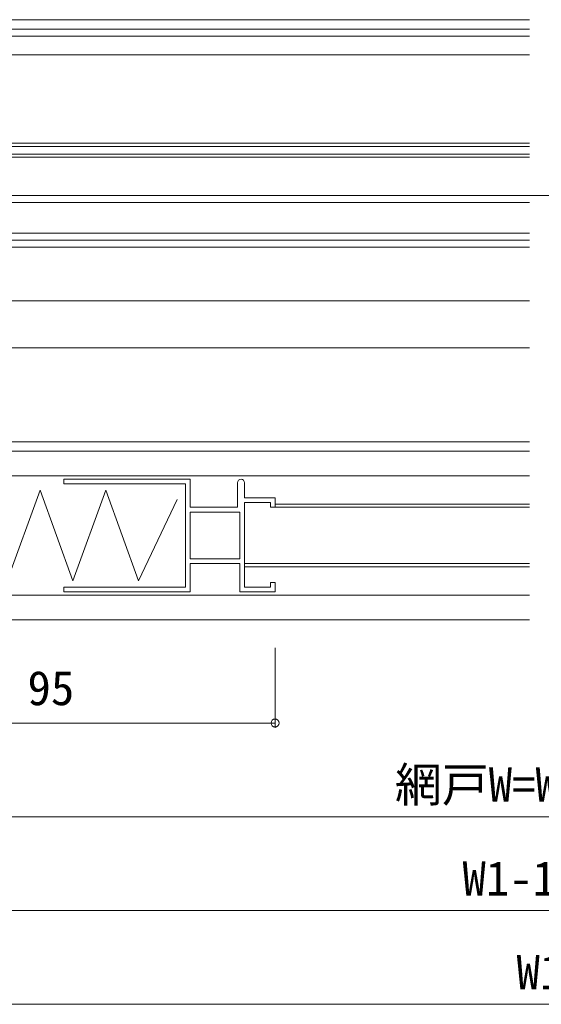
# Model space of a CAD drawing. Units: millimetres, scale not verified. Extents: x -1682 to -296, y -1188 to 1056.
# Drawn here: x -1424.3 to -1313.1, y -837.4 to -627.4 of the extents above; entities that cross this region are included whole.
import ezdxf
from ezdxf.enums import TextEntityAlignment as Align

# ---------------------------------------------------------------- set-up
doc = ezdxf.new("R2010")
doc.units = ezdxf.units.MM
doc.header["$LTSCALE"] = 4
for name, color, linetype, lineweight in [('0-4_YKK_11E', 7, 'Continuous', 9), ('0-5_YKK_12', 2, 'Continuous', 9), ('0-6_YKK_13', 4, 'Continuous', 9), ('0-7_YKK_D', 6, 'Continuous', 9)]:
    doc.layers.add(name, color=color, linetype=linetype, lineweight=lineweight)
doc.styles.add('ＭＳ ゴシック', font='')
doc.styles.get('ＭＳ ゴシック').set_extended_font_data('MS Gothic')

msp = doc.modelspace()

# ---------------------------------------------------------------- linework, layer by layer
at = {"layer": '0-4_YKK_11E'}
for p, q in [((-1414.812, -725.435), (-1387.912, -725.435)), ((-1414.812, -726.435), (-1414.812, -725.435)), ((-1388.912, -726.435), (-1414.812, -726.435)), ((-1388.912, -748.435), (-1388.912, -726.435)), ((-1387.912, -725.435), (-1387.912, -731.435)), ((-1377.812, -731.435), (-1377.812, -726.185)), ((-1376.312, -726.185), (-1376.312, -729.435)), ((-1376.312, -729.435), (-1369.812, -729.435)), ((-1376.312, -730.435), (-1376.312, -748.435)), ((-1370.812, -730.435), (-1376.312, -730.435)), ((-1370.812, -731.435), (-1370.812, -730.435)), ((-1369.812, -729.435), (-1369.812, -731.435)), ((-1387.912, -731.435), (-1377.812, -731.435)), ((-1387.912, -732.435), (-1377.312, -732.435)), ((-1387.912, -742.435), (-1387.912, -732.435)), ((-1377.312, -732.435), (-1377.312, -742.435)), ((-1369.812, -731.435), (-1370.812, -731.435)), ((-1377.312, -742.435), (-1387.912, -742.435)), ((-1387.912, -743.435), (-1387.912, -749.435)), ((-1377.312, -743.435), (-1387.912, -743.435)), ((-1377.312, -749.435), (-1377.312, -743.435)), ((-1370.812, -747.435), (-1369.812, -747.435)), ((-1370.812, -748.435), (-1370.812, -747.435)), ((-1369.812, -747.435), (-1369.812, -749.435)), ((-1414.812, -748.435), (-1388.912, -748.435)), ((-1414.812, -749.435), (-1414.812, -748.435)), ((-1387.912, -749.435), (-1414.812, -749.435)), ((-1369.812, -749.435), (-1377.312, -749.435)), ((-1376.312, -748.435), (-1370.812, -748.435))]:
    msp.add_line(p, q, dxfattribs=at)
msp.add_arc((-1377.062, -726.185), 0.75, 0, 180, dxfattribs=at)
at = {"layer": '0-5_YKK_12'}
for p, q in [((-1529.311, -627.426), (-1315.562, -627.426)), ((-1315.562, -629.427), (-1464.822, -629.427)), ((-1464.822, -630.929), (-1315.562, -630.929)), ((-1315.562, -634.929), (-1464.822, -634.929)), ((-1315.562, -653.777), (-1477.32, -653.777)), ((-1315.562, -654.477), (-1477.32, -654.477)), ((-1315.562, -656.077), (-1477.32, -656.077)), ((-1315.562, -656.777), (-1477.32, -656.777)), ((-1005.812, -664.935), (-1620.312, -664.935)), ((-1315.562, -664.929), (-1464.568, -664.929)), ((-1315.562, -666.429), (-1464.82, -666.429)), ((-1315.562, -672.929), (-1480.82, -672.929)), ((-1496.809, -675.926), (-1315.562, -675.926)), ((-1315.562, -674.427), (-1480.82, -674.427)), ((-1529.311, -687.426), (-1315.562, -687.426)), ((-1464.812, -697.426), (-1315.562, -697.426)), ((-1464.812, -697.435), (-1315.562, -697.434)), ((-1464.811, -717.435), (-1315.562, -717.435)), ((-1315.562, -719.435), (-1439.812, -719.435)), ((-1458.308, -724.685), (-1315.562, -724.685)), ((-1458.308, -750.185), (-1315.562, -750.185)), ((-1439.812, -755.435), (-1315.562, -755.435))]:
    msp.add_line(p, q, dxfattribs=at)
at = {"layer": '0-6_YKK_13'}
for p, q in [((-1419.912, -727.775), (-1426.912, -747.094)), ((-1419.912, -727.775), (-1412.912, -747.094)), ((-1405.912, -727.775), (-1412.912, -747.094)), ((-1405.912, -727.775), (-1398.912, -747.094)), ((-1390.711, -729.735), (-1398.912, -747.094)), ((-1369.812, -730.735), (-1315.562, -730.735)), ((-1369.812, -731.435), (-1315.562, -731.435)), ((-1376.312, -743.435), (-1315.562, -743.435)), ((-1376.312, -744.135), (-1315.562, -744.135))]:
    msp.add_line(p, q, dxfattribs=at)
at = {"layer": '0-7_YKK_D'}
for p, q in [((-1369.812, -761.435), (-1369.812, -778.435)), ((-1464.812, -777.435), (-1369.812, -777.435)), ((-1464.812, -797.435), (-1161.316, -797.435)), ((-1479.812, -817.435), (-1146.316, -817.435)), ((-1535.311, -837.435), (-1090.812, -837.434))]:
    msp.add_line(p, q, dxfattribs=at)
msp.add_circle((-1369.812, -777.435), 0.85, dxfattribs=at)

# ---------------------------------------------------------------- texts
at = {"layer": '0-7_YKK_D', "color": 4, "style": 'ＭＳ ゴシック'}
for s, p in [('95', (-1422.592, -775.835)), ('網戸W=W1-141', (-1344.264, -796.435)), ('W1-111', (-1329.864, -816.435)), ('W1', (-1318.341, -836.435))]:
    msp.add_text(s, height=7.331, dxfattribs=at).set_placement(p, align=Align.BOTTOM_LEFT)

doc.saveas('drawing.dxf')
